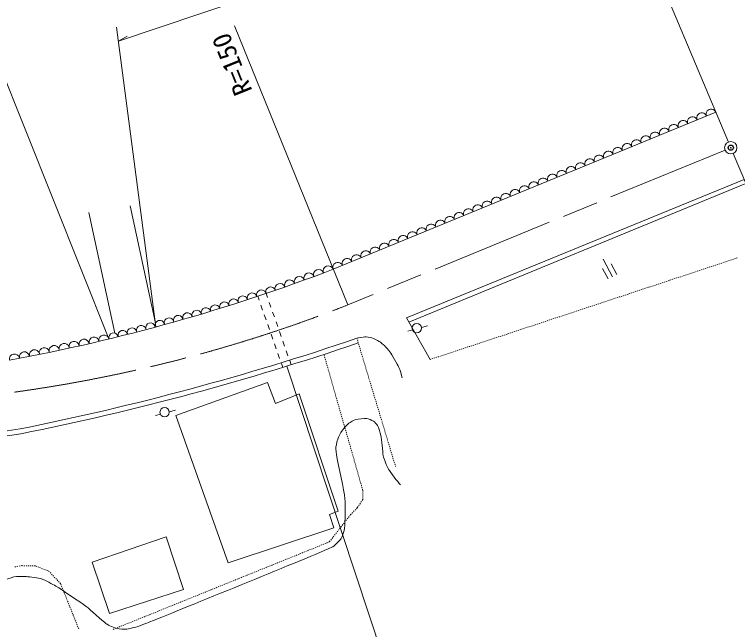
# Model space of a CAD drawing. Units: millimetres, scale not verified. Extents: x 40000 to 680000, y 20000 to 380000.
# Drawn here: x 502330 to 572687, y 268546 to 328380 of the extents above; entities that cross this region are included whole.
import ezdxf
from ezdxf.enums import TextEntityAlignment as Align

# ---------------------------------------------------------------- set-up
doc = ezdxf.new("R2010")
doc.units = ezdxf.units.MM
doc.header["$LTSCALE"] = 1000
doc.header["$PDMODE"] = 32
doc.header["$PDSIZE"] = 500
doc.linetypes.add('CHAIN', pattern=[18.5, 12, -1.5, 3.5, -1.5])
for name, color, linetype, lineweight in [('M-BGD', 7, 'Continuous', 13), ('M-BMK', 2, 'CHAIN', 13), ('M-STR-HTXT', 7, 'Continuous', 13), ('M-WORK', 1, 'Continuous', 13)]:
    doc.layers.add(name, color=color, linetype=linetype, lineweight=lineweight)
doc.layers.add('M-OTRS', color=6, linetype='Continuous')
doc.styles.add('ＭＳ ゴシック', font='')
doc.styles.get('ＭＳ ゴシック').set_extended_font_data('MS Gothic')

msp = doc.modelspace()

# ---------------------------------------------------------------- linework, layer by layer
at = {"layer": 'M-BGD'}
msp.add_circle((572031, 315419), 600, dxfattribs=at)
at = {"layer": 'M-BMK'}
msp.add_line((571475, 315191), (534756, 300120), dxfattribs=at)
msp.add_arc((483130, 431284), 140958, 277.82864, 291.48463, dxfattribs=at)
at = {"layer": 'M-OTRS'}
msp.add_point((572031, 315419), dxfattribs=at)
at = {"layer": 'M-STR-HTXT'}
for p, q in [((512272, 327154), (516093, 297979)), ((500603, 324128), (511520, 296809))]:
    msp.add_line(p, q, dxfattribs=at)
for points in [[(560824, 342055), (512452, 325779), (513308, 326262)], [(528823, 294163), (538179, 265911), (503280, 254823)]]:
    msp.add_lwpolyline(points, dxfattribs=at)
at = {"layer": 'M-WORK'}
for p, q in [((560281, 343346), (571798, 315972)), ((523737, 327265), (534756, 300120)), ((570576, 318876), (533332, 303589)), ((572263, 314866), (579000, 298854)), ((573326, 312341), (540472, 298856)), ((573503, 311921), (540699, 298456)), ((513578, 309768), (516044, 298354)), ((509565, 309107), (512098, 297380)), ((572569, 304660), (572664, 304691)), ((559625, 304561), (560522, 302872)), ((560396, 304116), (560939, 303094)), ((570481, 303969), (570575, 304001)), ((570670, 304032), (570765, 304064)), ((570860, 304095), (570955, 304126)), ((571050, 304158), (571145, 304189)), ((571240, 304220), (571335, 304252)), ((571430, 304283), (571525, 304315)), ((571620, 304346), (571715, 304377)), ((571810, 304409), (571905, 304440)), ((572000, 304471), (572095, 304503)), ((572190, 304534), (572285, 304566)), ((572380, 304597), (572474, 304628)), ((559562, 303672), (560106, 302650)), ((568202, 303216), (568297, 303248)), ((568392, 303279), (568487, 303311)), ((568582, 303342), (568676, 303373)), ((568771, 303405), (568866, 303436)), ((568961, 303467), (569056, 303499)), ((569151, 303530), (569246, 303562)), ((569341, 303593), (569436, 303624)), ((569531, 303656), (569626, 303687)), ((569721, 303718), (569816, 303750)), ((569911, 303781), (570006, 303813)), ((570101, 303844), (570196, 303875)), ((570291, 303907), (570386, 303938)), ((566113, 302526), (566208, 302558)), ((566303, 302589), (566398, 302620)), ((566493, 302652), (566588, 302683)), ((566683, 302714), (566777, 302746)), ((566872, 302777), (566967, 302809)), ((567062, 302840), (567157, 302871)), ((567252, 302903), (567347, 302934)), ((567442, 302965), (567537, 302997)), ((567632, 303028), (567727, 303060)), ((567822, 303091), (567917, 303122)), ((568012, 303154), (568107, 303185)), ((564024, 301836), (564119, 301867)), ((564214, 301899), (564309, 301930)), ((564404, 301961), (564499, 301993)), ((564594, 302024), (564689, 302056)), ((564783, 302087), (564878, 302118)), ((564973, 302150), (565068, 302181)), ((565163, 302212), (565258, 302244)), ((565353, 302275), (565448, 302307)), ((565543, 302338), (565638, 302369)), ((565733, 302401), (565828, 302432)), ((565923, 302463), (566018, 302495)), ((526809, 301253), (526954, 300841)), ((561935, 301146), (562030, 301177)), ((562125, 301208), (562220, 301240)), ((562315, 301271), (562410, 301303)), ((562505, 301334), (562600, 301365)), ((562695, 301397), (562790, 301428)), ((562884, 301459), (562979, 301491)), ((563074, 301522), (563169, 301554)), ((563264, 301585), (563359, 301616)), ((563454, 301648), (563549, 301679)), ((563644, 301710), (563739, 301742)), ((563834, 301773), (563929, 301805)), ((526003, 300967), (526142, 300571)), ((559656, 300393), (559751, 300424)), ((559846, 300455), (559941, 300487)), ((560036, 300518), (560131, 300550)), ((560226, 300581), (560321, 300612)), ((560416, 300644), (560511, 300675)), ((560606, 300706), (560701, 300738)), ((560796, 300769), (560891, 300801)), ((560985, 300832), (561080, 300863)), ((561175, 300895), (561270, 300926)), ((561365, 300957), (561460, 300989)), ((561555, 301020), (561650, 301052)), ((561745, 301083), (561840, 301114)), ((526308, 300100), (526474, 299628)), ((527120, 300369), (527285, 299898)), ((557567, 299702), (557662, 299734)), ((557757, 299765), (557852, 299797)), ((557947, 299828), (558042, 299859)), ((558137, 299891), (558232, 299922)), ((558327, 299953), (558422, 299985)), ((558517, 300016), (558612, 300048)), ((558707, 300079), (558802, 300110)), ((558897, 300142), (558992, 300173)), ((559086, 300204), (559181, 300236)), ((559276, 300267), (559371, 300299)), ((559466, 300330), (559561, 300361)), ((526640, 299156), (526806, 298684)), ((527451, 299426), (527617, 298954)), ((555478, 299012), (555573, 299044)), ((555668, 299075), (555763, 299106)), ((555858, 299138), (555953, 299169)), ((556048, 299200), (556143, 299232)), ((556238, 299263), (556333, 299295)), ((556428, 299326), (556523, 299357)), ((556618, 299389), (556713, 299420)), ((556808, 299451), (556903, 299483)), ((556998, 299514), (557092, 299546)), ((557187, 299577), (557282, 299608)), ((557377, 299640), (557472, 299671)), ((527783, 298483), (527949, 298011)), ((540472, 298856), (542767, 294812)), ((553389, 298322), (553484, 298353)), ((553579, 298385), (553674, 298416)), ((553769, 298447), (553864, 298479)), ((553959, 298510), (554054, 298542)), ((554149, 298573), (554244, 298604)), ((554339, 298636), (554434, 298667)), ((554529, 298698), (554624, 298730)), ((554719, 298761), (554814, 298793)), ((554909, 298824), (555004, 298855)), ((555099, 298887), (555193, 298918)), ((555288, 298949), (555383, 298981)), ((526972, 298213), (527138, 297741)), ((540591, 297567), (541061, 297691)), ((541921, 297918), (542522, 298076)), ((551300, 297632), (551395, 297663)), ((551490, 297694), (551585, 297726)), ((551680, 297757), (551775, 297789)), ((551870, 297820), (551965, 297851)), ((552060, 297883), (552155, 297914)), ((552250, 297945), (552345, 297977)), ((552440, 298008), (552535, 298040)), ((552630, 298071), (552725, 298102)), ((552820, 298134), (552915, 298165)), ((553010, 298196), (553105, 298228)), ((553200, 298259), (553294, 298291)), ((527303, 297269), (527469, 296798)), ((528115, 297539), (528281, 297067)), ((549022, 296879), (549117, 296910)), ((549212, 296941), (549307, 296973)), ((549401, 297004), (549496, 297036)), ((549591, 297067), (549686, 297098)), ((549781, 297130), (549876, 297161)), ((549971, 297192), (550066, 297224)), ((550161, 297255), (550256, 297287)), ((550351, 297318), (550446, 297349)), ((550541, 297381), (550636, 297412)), ((550731, 297443), (550826, 297475)), ((550921, 297506), (551016, 297538)), ((551111, 297569), (551206, 297600)), ((527635, 296326), (527801, 295854)), ((528447, 296596), (528613, 296124)), ((535667, 296811), (535648, 296875)), ((535725, 296619), (535696, 296715)), ((535783, 296428), (535754, 296524)), ((535840, 296236), (535811, 296332)), ((546933, 296188), (547028, 296220)), ((547123, 296251), (547218, 296283)), ((547313, 296314), (547408, 296345)), ((547502, 296377), (547597, 296408)), ((547692, 296439), (547787, 296471)), ((547882, 296502), (547977, 296534)), ((548072, 296565), (548167, 296596)), ((548262, 296628), (548357, 296659)), ((548452, 296690), (548547, 296722)), ((548642, 296753), (548737, 296785)), ((548832, 296816), (548927, 296847)), ((528778, 295652), (528944, 295181)), ((535898, 296045), (535869, 296141)), ((535956, 295853), (535927, 295949)), ((536014, 295662), (535985, 295758)), ((536071, 295470), (536042, 295566)), ((544844, 295498), (544939, 295530)), ((545034, 295561), (545129, 295592)), ((545224, 295624), (545319, 295655)), ((545414, 295686), (545509, 295718)), ((545603, 295749), (545698, 295781)), ((545793, 295812), (545888, 295843)), ((545983, 295875), (546078, 295906)), ((546173, 295937), (546268, 295969)), ((546363, 296000), (546458, 296032)), ((546553, 296063), (546648, 296094)), ((546743, 296126), (546838, 296157)), ((527967, 295383), (528133, 294911)), ((532482, 295172), (532442, 295311)), ((532537, 294980), (532510, 295076)), ((532592, 294787), (532564, 294884)), ((536129, 295279), (536100, 295375)), ((536187, 295087), (536158, 295183)), ((536245, 294896), (536216, 294992)), ((536302, 294704), (536274, 294800)), ((542767, 294812), (542850, 294839)), ((542945, 294871), (543040, 294902)), ((543135, 294933), (543230, 294965)), ((543325, 294996), (543420, 295028)), ((543515, 295059), (543609, 295090)), ((543704, 295122), (543799, 295153)), ((543894, 295184), (543989, 295216)), ((544084, 295247), (544179, 295279)), ((544274, 295310), (544369, 295341)), ((544464, 295373), (544559, 295404)), ((544654, 295435), (544749, 295467)), ((528299, 294439), (528438, 294044)), ((529110, 294709), (529255, 294297)), ((532647, 294595), (532619, 294691)), ((532702, 294403), (532674, 294499)), ((532757, 294211), (532729, 294307)), ((532812, 294018), (532784, 294114)), ((536360, 294513), (536331, 294609)), ((536418, 294322), (536389, 294417)), ((536476, 294130), (536447, 294226)), ((532867, 293826), (532839, 293922)), ((532922, 293634), (532894, 293730)), ((532977, 293441), (532949, 293538)), ((536533, 293939), (536505, 294034)), ((536591, 293747), (536562, 293843)), ((536649, 293556), (536620, 293651)), ((536707, 293364), (536678, 293460)), ((533032, 293249), (533004, 293345)), ((533087, 293057), (533059, 293153)), ((533142, 292864), (533114, 292961)), ((533197, 292672), (533169, 292768)), ((536764, 293173), (536736, 293268)), ((536822, 292981), (536793, 293077)), ((536880, 292790), (536851, 292885)), ((536938, 292598), (536909, 292694)), ((533252, 292480), (533224, 292576)), ((533307, 292288), (533279, 292384)), ((533362, 292095), (533334, 292191)), ((533417, 291903), (533389, 291999)), ((536995, 292407), (536967, 292502)), ((537053, 292215), (537024, 292311)), ((537111, 292024), (537082, 292120)), ((533472, 291711), (533444, 291807)), ((533527, 291518), (533499, 291615)), ((533582, 291326), (533554, 291422)), ((537169, 291832), (537140, 291928)), ((537227, 291641), (537198, 291737)), ((537284, 291449), (537255, 291545)), ((537342, 291258), (537313, 291354)), ((533637, 291134), (533609, 291230)), ((533692, 290942), (533664, 291038)), ((533746, 290749), (533719, 290845)), ((533801, 290557), (533774, 290653)), ((537400, 291066), (537371, 291162)), ((537458, 290875), (537429, 290971)), ((537515, 290683), (537486, 290779)), ((537573, 290492), (537544, 290588)), ((517386, 289733), (517987, 289891)), ((533856, 290365), (533829, 290461)), ((533911, 290172), (533884, 290269)), ((533966, 289980), (533939, 290076)), ((534021, 289788), (533994, 289884)), ((537631, 290300), (537602, 290396)), ((537689, 290109), (537660, 290205)), ((537746, 289918), (537717, 290013)), ((516055, 289383), (516526, 289506)), ((534076, 289595), (534049, 289692)), ((534131, 289403), (534104, 289499)), ((534186, 289211), (534159, 289307)), ((537804, 289726), (537775, 289822)), ((537862, 289535), (537833, 289630)), ((537920, 289343), (537891, 289439)), ((537977, 289152), (537948, 289247)), ((534241, 289019), (534214, 289115)), ((534296, 288826), (534269, 288922)), ((534351, 288634), (534324, 288730)), ((534406, 288442), (534379, 288538)), ((538035, 288960), (538006, 289056)), ((538093, 288769), (538064, 288864)), ((538151, 288577), (538122, 288673)), ((538208, 288386), (538180, 288481)), ((502880, 288064), (446838, 279836)), ((534461, 288249), (534434, 288346)), ((534516, 288057), (534489, 288153)), ((534571, 287865), (534544, 287961)), ((534626, 287673), (534599, 287769)), ((538266, 288194), (538237, 288290)), ((538324, 288003), (538295, 288098)), ((538382, 287811), (538353, 287907)), ((502950, 287589), (446908, 279361)), ((534681, 287480), (534654, 287576)), ((534736, 287288), (534709, 287384)), ((534791, 287096), (534764, 287192)), ((538439, 287620), (538411, 287716)), ((538497, 287428), (538468, 287524)), ((538555, 287237), (538526, 287333)), ((538613, 287045), (538584, 287141)), ((534846, 286903), (534819, 286999)), ((534901, 286711), (534874, 286807)), ((534956, 286519), (534928, 286615)), ((535011, 286326), (534983, 286423)), ((538670, 286854), (538642, 286950)), ((538728, 286662), (538699, 286758)), ((538786, 286471), (538757, 286567)), ((538844, 286279), (538815, 286375)), ((535066, 286134), (535038, 286230)), ((535121, 285942), (535093, 286038)), ((535176, 285750), (535148, 285846)), ((535231, 285557), (535203, 285653)), ((538901, 286088), (538873, 286184)), ((538959, 285896), (538930, 285992)), ((539017, 285705), (538988, 285801)), ((535286, 285365), (535258, 285461)), ((535341, 285173), (535313, 285269)), ((535396, 284980), (535368, 285077)), ((539075, 285514), (539046, 285609)), ((539133, 285322), (539104, 285418)), ((539190, 285131), (539161, 285226)), ((539248, 284939), (539219, 285035)), ((535451, 284788), (535423, 284884)), ((535506, 284596), (535478, 284692)), ((535561, 284403), (535533, 284500)), ((535616, 284211), (535588, 284307)), ((539306, 284748), (539277, 284843)), ((539364, 284556), (539335, 284652)), ((539412, 284396), (539392, 284460)), ((535671, 284019), (535643, 284115)), ((535726, 283827), (535698, 283923)), ((535781, 283634), (535753, 283730)), ((535836, 283442), (535808, 283538)), ((535891, 283250), (535863, 283346)), ((535946, 283057), (535918, 283154)), ((536001, 282865), (535973, 282961)), ((536056, 282673), (536028, 282769)), ((536110, 282481), (536083, 282577)), ((536165, 282288), (536138, 282384)), ((536233, 282053), (536193, 282192)), ((536233, 281981), (536233, 282053)), ((536233, 281781), (536233, 281881)), ((536233, 281581), (536233, 281681)), ((536233, 281381), (536233, 281481)), ((535935, 280753), (535989, 280837)), ((536044, 280921), (536099, 281005)), ((536153, 281088), (536233, 281210)), ((536233, 281210), (536233, 281281)), ((535325, 280015), (535396, 280086)), ((535467, 280156), (535537, 280227)), ((535608, 280298), (535691, 280381)), ((535691, 280381), (535770, 280502)), ((535825, 280586), (535880, 280670)), ((534705, 279302), (534766, 279381)), ((534828, 279460), (534889, 279539)), ((534951, 279618), (535030, 279720)), ((535030, 279720), (535113, 279803)), ((535184, 279873), (535254, 279944)), ((534214, 278670), (534275, 278749)), ((534336, 278828), (534398, 278907)), ((534459, 278986), (534521, 279065)), ((534582, 279144), (534643, 279223)), ((533600, 277881), (533661, 277960)), ((533722, 278039), (533784, 278118)), ((533845, 278197), (533907, 278276)), ((533968, 278355), (534029, 278434)), ((534091, 278513), (534152, 278592)), ((533108, 277250), (533170, 277329)), ((533231, 277408), (533292, 277487)), ((533354, 277566), (533415, 277644)), ((533477, 277723), (533538, 277802)), ((531594, 276513), (531686, 276551)), ((531779, 276588), (531872, 276626)), ((531964, 276663), (532057, 276701)), ((532150, 276738), (532243, 276776)), ((532335, 276813), (532428, 276851)), ((532521, 276888), (532613, 276926)), ((532706, 276963), (532799, 277001)), ((532891, 277038), (532967, 277069)), ((532967, 277069), (533047, 277171)), ((529739, 275763), (529832, 275801)), ((529925, 275838), (530018, 275876)), ((530110, 275913), (530203, 275951)), ((530296, 275988), (530388, 276026)), ((530481, 276063), (530574, 276101)), ((530667, 276138), (530759, 276176)), ((530852, 276213), (530945, 276251)), ((531037, 276288), (531130, 276326)), ((531223, 276363), (531315, 276401)), ((531408, 276438), (531501, 276476)), ((528071, 275088), (528164, 275126)), ((528256, 275163), (528349, 275201)), ((528442, 275238), (528534, 275276)), ((528627, 275313), (528720, 275351)), ((528812, 275388), (528905, 275426)), ((528998, 275463), (529091, 275501)), ((529183, 275538), (529276, 275576)), ((529369, 275613), (529461, 275651)), ((529554, 275688), (529647, 275726)), ((502378, 274642), (502477, 274660)), ((502575, 274677), (502674, 274695)), ((502772, 274713), (502871, 274730)), ((502969, 274748), (503035, 274760)), ((503035, 274760), (503153, 274757)), ((503253, 274754), (503353, 274752)), ((503453, 274749), (503553, 274747)), ((503652, 274744), (503752, 274742)), ((503852, 274739), (503952, 274737)), ((504052, 274735), (504152, 274732)), ((504252, 274730), (504370, 274727)), ((504370, 274727), (504501, 274676)), ((504595, 274640), (504688, 274604)), ((504781, 274569), (504875, 274533)), ((504968, 274497), (505061, 274461)), ((505155, 274425), (505248, 274389)), ((526402, 274413), (526495, 274451)), ((526588, 274488), (526680, 274526)), ((526773, 274563), (526866, 274601)), ((526958, 274638), (527051, 274676)), ((527144, 274713), (527236, 274751)), ((527329, 274788), (527422, 274826)), ((527515, 274863), (527607, 274901)), ((527700, 274938), (527793, 274976)), ((527885, 275013), (527978, 275051)), ((505341, 274353), (505435, 274317)), ((505528, 274281), (505659, 274231)), ((505659, 274231), (505722, 274164)), ((505791, 274092), (505860, 274019)), ((505928, 273946), (505997, 273874)), ((506066, 273801), (506135, 273728)), ((524548, 273663), (524641, 273701)), ((524733, 273738), (524826, 273776)), ((524919, 273813), (525012, 273851)), ((525104, 273888), (525197, 273926)), ((525290, 273963), (525382, 274001)), ((525475, 274038), (525568, 274076)), ((525661, 274113), (525753, 274151)), ((525846, 274188), (525939, 274226)), ((526031, 274263), (526124, 274301)), ((526217, 274338), (526309, 274376)), ((506203, 273656), (506272, 273583)), ((506341, 273510), (506410, 273438)), ((506478, 273365), (506547, 273292)), ((506616, 273220), (506684, 273147)), ((506753, 273075), (506816, 273008)), ((506816, 273008), (506870, 272873)), ((522879, 272989), (522972, 273026)), ((523065, 273064), (523157, 273101)), ((523250, 273139), (523343, 273176)), ((523436, 273213), (523528, 273251)), ((523621, 273288), (523714, 273326)), ((523806, 273363), (523899, 273401)), ((523992, 273438), (524085, 273476)), ((524177, 273513), (524270, 273551)), ((524363, 273588), (524455, 273626)), ((506908, 272780), (506945, 272687)), ((506982, 272594), (507019, 272501)), ((507057, 272408), (507094, 272316)), ((521211, 272314), (521303, 272351)), ((521396, 272389), (521489, 272426)), ((521582, 272464), (521674, 272501)), ((521767, 272539), (521860, 272576)), ((521952, 272614), (522045, 272651)), ((522138, 272689), (522230, 272726)), ((522323, 272764), (522416, 272801)), ((522509, 272839), (522601, 272876)), ((522694, 272914), (522787, 272951)), ((507131, 272223), (507168, 272130)), ((507206, 272037), (507243, 271944)), ((507280, 271852), (507317, 271759)), ((507355, 271666), (507392, 271573)), ((519357, 271564), (519449, 271601)), ((519542, 271639), (519635, 271676)), ((519727, 271714), (519820, 271751)), ((519913, 271789), (520006, 271826)), ((520098, 271864), (520191, 271901)), ((520284, 271939), (520376, 271976)), ((520469, 272014), (520562, 272051)), ((520654, 272089), (520747, 272126)), ((520840, 272164), (520933, 272201)), ((521025, 272239), (521118, 272276)), ((507429, 271480), (507466, 271388)), ((507504, 271295), (507541, 271202)), ((507578, 271109), (507615, 271016)), ((507653, 270924), (507690, 270831)), ((517688, 270889), (517781, 270926)), ((517873, 270964), (517966, 271001)), ((518059, 271039), (518151, 271076)), ((518244, 271114), (518337, 271151)), ((518430, 271189), (518522, 271226)), ((518615, 271264), (518708, 271301)), ((518800, 271339), (518893, 271376)), ((518986, 271414), (519079, 271451)), ((519171, 271489), (519264, 271526)), ((507727, 270738), (507764, 270645)), ((507801, 270552), (507839, 270460)), ((507876, 270367), (507913, 270274)), ((507950, 270181), (507988, 270088)), ((515834, 270139), (515927, 270176)), ((516019, 270214), (516112, 270251)), ((516205, 270289), (516297, 270326)), ((516390, 270364), (516483, 270401)), ((516575, 270439), (516668, 270476)), ((516761, 270514), (516854, 270551)), ((516946, 270589), (517039, 270626)), ((517132, 270664), (517224, 270701)), ((517317, 270739), (517410, 270776)), ((517503, 270814), (517595, 270851)), ((508025, 269996), (508062, 269903)), ((508099, 269810), (508137, 269717)), ((508174, 269624), (508211, 269531)), ((514165, 269464), (514258, 269501)), ((514351, 269539), (514443, 269576)), ((514536, 269614), (514629, 269651)), ((514721, 269689), (514814, 269726)), ((514907, 269764), (515000, 269801)), ((515092, 269839), (515185, 269876)), ((515278, 269914), (515370, 269951)), ((515463, 269989), (515556, 270026)), ((515648, 270064), (515741, 270101)), ((508248, 269439), (508286, 269346)), ((508323, 269253), (508360, 269160)), ((508397, 269067), (508435, 268975)), ((508472, 268882), (508509, 268789)), ((512497, 268789), (512589, 268827)), ((512682, 268864), (512775, 268901)), ((512867, 268939), (512960, 268976)), ((513053, 269014), (513145, 269051)), ((513238, 269089), (513331, 269126)), ((513424, 269164), (513516, 269201)), ((513609, 269239), (513702, 269276)), ((513794, 269314), (513887, 269351)), ((513980, 269389), (514072, 269426)), ((508546, 268696), (508584, 268603)), ((511940, 268564), (512033, 268602)), ((512126, 268639), (512218, 268677)), ((512311, 268714), (512404, 268752))]:
    msp.add_line(p, q, dxfattribs=at)
for points in [[(530034, 291478), (533821, 280060), (532971, 279730), (533396, 278455), (523121, 275041), (518031, 289353), (526955, 292592), (527716, 290543)], [(509904, 275106), (511589, 270117), (518780, 272450), (517096, 277568)]]:
    msp.add_lwpolyline(points, close=True, dxfattribs=at)
for centre in [(541474, 297870), (516939, 289685)]:
    msp.add_circle(centre, 450, dxfattribs=at)
for centre, radius, start, end in [((569214, 318317), 491, 22.31593, 202.31593), ((570122, 318690), 491, 22.31593, 202.31593), ((567397, 317571), 491, 22.31593, 202.31593), ((568305, 317944), 491, 22.31593, 202.31593), ((565580, 316825), 491, 22.31593, 202.31593), ((566488, 317198), 491, 22.31593, 202.31593), ((564672, 316452), 491, 22.31593, 202.31593), ((562855, 315707), 491, 22.31593, 202.31593), ((563763, 316080), 491, 22.31593, 202.31593), ((561038, 314961), 491, 22.31593, 202.31593), ((561946, 315334), 491, 22.31593, 202.31593), ((559221, 314215), 491, 22.31593, 202.31593), ((560130, 314588), 491, 22.31593, 202.31593), ((557405, 313470), 491, 22.31593, 202.31593), ((558313, 313842), 491, 22.31593, 202.31593), ((555588, 312724), 491, 22.31593, 202.31593), ((556496, 313097), 491, 22.31593, 202.31593), ((553771, 311978), 491, 22.31593, 202.31593), ((554679, 312351), 491, 22.31593, 202.31593), ((551954, 311233), 491, 22.31593, 202.31593), ((552863, 311605), 491, 22.31593, 202.31593), ((550137, 310487), 491, 22.31593, 202.31593), ((551046, 310860), 491, 22.31593, 202.31593), ((549229, 310114), 491, 22.31593, 202.31593), ((547412, 309368), 491, 22.31593, 202.31593), ((548321, 309741), 491, 22.31593, 202.31593), ((545595, 308623), 491, 22.31593, 202.31593), ((546504, 308995), 491, 22.31593, 202.31593), ((543779, 307877), 491, 22.31593, 202.31593), ((544687, 308250), 491, 22.31593, 202.31593), ((541962, 307131), 491, 22.31593, 202.31593), ((542870, 307504), 491, 22.31593, 202.31593), ((540145, 306385), 491, 22.31593, 202.31593), ((541054, 306758), 491, 22.31593, 202.31593), ((538328, 305640), 491, 22.31593, 202.31593), ((539237, 306013), 491, 22.31593, 202.31593), ((536512, 304894), 491, 22.31593, 202.31593), ((537420, 305267), 491, 22.31593, 202.31593), ((535603, 304521), 491, 22.31593, 202.31593), ((533786, 303775), 491, 22.31593, 202.31593), ((534695, 304148), 491, 22.31593, 202.31593), ((469614, 470113), 178298, 280.41652, 290.93871), ((531926, 303078), 499, 19.97716, 199.97716), ((532864, 303419), 499, 19.97716, 199.97716), ((529114, 302056), 499, 19.97716, 199.97716), ((530051, 302396), 499, 19.97716, 199.97716), ((530989, 302737), 499, 19.97716, 199.97716), ((527258, 301399), 473, 17.95231, 197.95231), ((528177, 301715), 499, 19.97716, 199.97716), ((525460, 300816), 473, 17.95231, 197.95231), ((526359, 301107), 473, 17.95231, 197.95231), ((523661, 300233), 473, 17.95231, 197.95231), ((524560, 300525), 473, 17.95231, 197.95231), ((520963, 299382), 466, 15.24137, 195.24137), ((521863, 299651), 473, 17.95231, 197.95231), ((522762, 299942), 473, 17.95231, 197.95231), ((518265, 298647), 466, 15.24137, 195.24137), ((519165, 298892), 466, 15.24137, 195.24137), ((520064, 299137), 466, 15.24137, 195.24137), ((515567, 297912), 466, 15.24137, 195.24137), ((516467, 298157), 466, 15.24137, 195.24137), ((517366, 298402), 466, 15.24137, 195.24137), ((512869, 297177), 466, 15.24137, 195.24137), ((513769, 297422), 466, 15.24137, 195.24137), ((514668, 297667), 466, 15.24137, 195.24137), ((510070, 296501), 494, 12.00512, 192.00512), ((511037, 296707), 494, 12.00512, 192.00512), ((511970, 296932), 466, 15.24137, 195.24137), ((451639, 543957), 260972, 281.32332, 288.77814), ((451709, 543482), 260972, 281.32332, 288.79361), ((507169, 295884), 494, 12.00512, 192.00512), ((508136, 296090), 494, 12.00512, 192.00512), ((509103, 296295), 494, 12.00512, 192.00512), ((503301, 295062), 494, 12.00512, 192.00512), ((504268, 295267), 494, 12.00512, 192.00512), ((505235, 295473), 494, 12.00512, 192.00512), ((506202, 295679), 494, 12.00512, 192.00512), ((502334, 294856), 494, 12.00512, 192.00512)]:
    msp.add_arc(centre, radius, start, end, dxfattribs=at)
for points, knots in [([(535648, 296875), (535796, 296927), (536264, 297013), (536422, 297018), (536558, 297023), (536965, 296963), (537095, 296921), (537248, 296872), (537683, 296652), (537820, 296567), (537930, 296499), (538232, 296252), (538326, 296162), (538442, 296052), (538777, 295705), (538866, 295572), (539062, 295278), (539593, 294358), (539743, 294037), (539831, 293849), (540014, 293248), (540046, 293042)], [0, 0, 0, 0, 1, 1, 1, 2, 2, 2, 3, 3, 3, 4, 4, 4, 5, 5, 5, 6, 6, 6, 7, 7, 7, 7]), ([(539895, 282637), (539623, 282909), (538912, 283822), (538716, 284152), (538574, 284391), (538281, 285179), (538220, 285450), (538133, 285840), (538060, 287042), (537984, 287434), (537946, 287630), (537747, 288201), (537654, 288378), (537598, 288485), (537353, 288761), (537252, 288827), (537134, 288903), (536731, 289051), (536591, 289063), (536383, 289080), (535754, 289021), (535552, 288968), (535403, 288929), (534993, 288704), (534868, 288614), (534754, 288532), (534456, 288230), (534372, 288118), (534252, 287959), (533930, 287452), (533852, 287268), (533777, 287089), (533633, 286518), (533616, 286324), (533600, 286131), (533654, 285547), (533687, 285356), (533829, 284536), (534400, 282099), (534490, 281272), (534552, 280703), (534498, 278983), (534443, 278415), (534422, 278202), (534229, 277578), (534112, 277399), (533976, 277193), (533441, 276648), (533215, 276550), (529706, 275018), (519051, 270724), (515506, 269279), (515237, 269169), (514422, 268863), (514145, 268778), (513969, 268725), (513430, 268603), (513248, 268589), (513064, 268575), (512505, 268590), (512327, 268636), (512102, 268695), (511454, 268974), (511264, 269109), (510843, 269408), (509714, 270480), (509300, 270790), (508731, 271214), (506962, 272400), (506358, 272773), (506094, 272936), (505265, 273371), (504970, 273467), (504689, 273558), (503805, 273675), (503510, 273696), (503265, 273714), (502519, 273723), (502283, 273657), (500959, 273287), (497037, 272008), (495750, 271527)], [0, 0, 0, 0, 1, 1, 1, 2, 2, 2, 3, 3, 3, 4, 4, 4, 5, 5, 5, 6, 6, 6, 7, 7, 7, 8, 8, 8, 9, 9, 9, 10, 10, 10, 11, 11, 11, 12, 12, 12, 13, 13, 13, 14, 14, 14, 15, 15, 15, 16, 16, 16, 17, 17, 17, 18, 18, 18, 19, 19, 19, 20, 20, 20, 21, 21, 21, 22, 22, 22, 23, 23, 23, 24, 24, 24, 25, 25, 25, 26, 26, 26, 27, 27, 27, 27])]:
    msp.add_open_spline(points, degree=3, knots=knots, dxfattribs=at)

# ---------------------------------------------------------------- texts
at = {"layer": 'M-WORK', "style": 'ＭＳ ゴシック'}
msp.add_text('R=150', height=1833, rotation=111.998, dxfattribs=at).set_placement((526008, 321180), align=Align.BOTTOM_LEFT)

doc.saveas('drawing.dxf')
